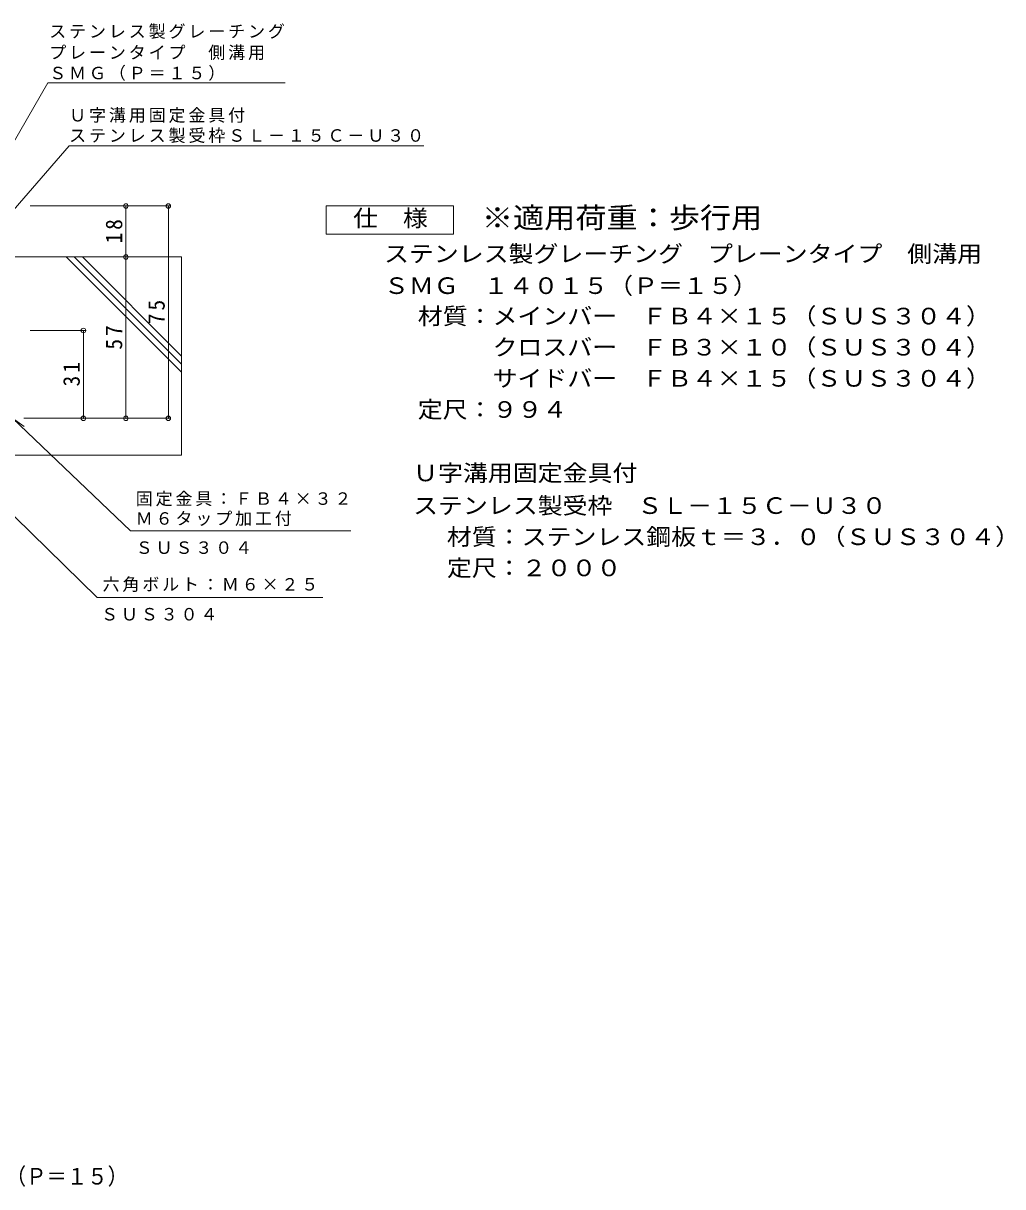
# Model space of a CAD drawing. Units: millimetres at full size; details may follow other scales. Extents: x -323 to 600, y -1771 to 316.
# Drawn here: x 158.4 to 504.3, y -378.5 to 32.5 of the extents above; entities that cross this region are included whole.
import ezdxf
from ezdxf.enums import TextEntityAlignment as Align

# ---------------------------------------------------------------- set-up
doc = ezdxf.new("R2010")
doc.units = ezdxf.units.MM
doc.header["$LTSCALE"] = 2
doc.header["$PDMODE"] = 32
doc.header["$PDSIZE"] = 1.6
for name, color, linetype, lineweight in [('D-4', 7, 'Continuous', 9), ('D-5', 7, 'Continuous', 9), ('D-6', 6, 'Continuous', 9)]:
    doc.layers.add(name, color=color, linetype=linetype, lineweight=lineweight)
doc.styles.add('ＭＳ ゴシック', font='')
doc.styles.get('ＭＳ ゴシック').set_extended_font_data('MS Gothic')

msp = doc.modelspace()

# ---------------------------------------------------------------- linework, layer by layer
at = {"layer": 'D-4'}
for p, q in [((210.235, -32.032), (160.888, -32.032)), ((194.635, -32.032), (194.635, -50.032)), ((209.635, -107.032), (209.635, -32.032)), ((194.635, -50.032), (194.635, -107.032)), ((180.235, -76.032), (160.888, -76.032)), ((179.635, -107.032), (179.635, -76.032)), ((210.235, -107.032), (158.635, -107.032))]:
    msp.add_line(p, q, dxfattribs=at)
for p in [(194.635, -32.032), (209.635, -32.032), (194.635, -50.032), (179.635, -76.032), (179.635, -107.032), (194.635, -107.032), (209.635, -107.032)]:
    msp.add_point(p, dxfattribs=at)
at = {"layer": 'D-5'}
for p, q in [((141.975, -32.032), (167.084, 11.458)), ((167.084, 11.458), (250.825, 11.458)), ((174.591, -10.767), (150.127, -38.876)), ((174.591, -10.767), (299.878, -10.767)), ((274.103, -146.775), (196.287, -146.775))]:
    msp.add_line(p, q, dxfattribs=at)
msp.add_lwpolyline([(265.349, -42.032), (265.349, -32.032), (310.348, -32.032), (310.348, -42.032)], close=True, dxfattribs=at)
for points in [[(264.216, -170.386), (184.445, -170.386), (91.259, -79.032), (95.255, -82.036)], [(196.287, -146.775), (154.635, -107.032), (158.672, -109.982)]]:
    msp.add_lwpolyline(points, dxfattribs=at)
at = {"layer": 'D-6'}
for p, q in [((214.315, -90.746), (173.601, -50.032)), ((214.315, -87.918), (176.43, -50.032)), ((214.315, -85.09), (179.258, -50.032)), ((143.573, -120.032), (214.315, -120.032))]:
    msp.add_line(p, q, dxfattribs=at)
msp.add_lwpolyline([(146.635, -50.032), (214.315, -50.032), (214.315, -120.032)], dxfattribs=at)

# ---------------------------------------------------------------- texts
at = {"layer": 'D-4', "color": 2, "char_height": 5.865, "attachment_point": 7, "rotation": 90, "style": 'ＭＳ ゴシック'}
for s, insert in [('\\T1.27;\\W0.95;18', (193.435, -45.282)), ('\\T1.27;\\W0.95;75', (208.435, -73.782)), ('\\T1.27;\\W0.95;57', (193.435, -82.782)), ('\\T1.27;\\W0.95;31', (178.435, -95.782))]:
    msp.add_mtext(s, dxfattribs=dict(at, insert=insert))
at = {"layer": 'D-5', "color": 2, "style": 'ＭＳ ゴシック'}
for s, width, p in [('仕\u3000様', 1.1, (274.848, -41.032)), ('ステンレス製グレーチング\u3000プレーンタイプ\u3000側溝用', 1.1, (285.767, -53.616)), ('ＳＭＧ\u3000１４０１５（Ｐ＝１５）', 1.1, (285.767, -64.87)), ('材質：メインバー\u3000ＦＢ４×１５（ＳＵＳ３０４）', 1.1, (297.709, -75.616)), ('\u3000\u3000\u3000クロスバー\u3000ＦＢ３×１０（ＳＵＳ３０４）', 1.1, (297.709, -86.616)), ('\u3000\u3000\u3000サイドバー\u3000ＦＢ４×１５（ＳＵＳ３０４）', 1.1, (297.709, -97.616)), ('定尺：９９４', 1.1, (297.709, -108.616)), ('Ｕ字溝用固定金具付', 1.1, (296.049, -131.032)), ('ステンレス製受枠\u3000ＳＬ－１５Ｃ－Ｕ３０', 1.1, (296.049, -142.57)), ('材質：ステンレス鋼板ｔ＝３．０（ＳＵＳ３０４）', 1.1, (307.991, -153.57)), ('定尺：２０００', 1.1, (307.991, -164.57)), ('ステンレス製グレーチング\u3000プレーンタイプ\u3000側溝用\u3000ＳＭＧ\u3000１４０１５（Ｐ＝１５）', 0.9, (-92.591, -379.48))]:
    msp.add_text(s, height=5.865, dxfattribs=dict(at, width=width)).set_placement(p, align=Align.BOTTOM_LEFT)
at = {"layer": 'D-5', "color": 3, "style": 'ＭＳ ゴシック', "width": 1.1}
msp.add_text('※適用荷重：歩行用', height=7.331, dxfattribs=at).set_placement((320.348, -42.032), align=Align.BOTTOM_LEFT)
at = {"layer": 'D-5', "char_height": 4.399, "attachment_point": 7, "style": 'ＭＳ ゴシック'}
for s, insert in [('\\T1.17;ステンレス製グレーチング', (167.565, 26.983)), ('\\T1.17;プレーンタイプ\u3000側溝用', (167.565, 19.49)), ('\\T1.17;ＳＭＧ（Ｐ＝１５）', (167.565, 12.162)), ('\\T1.17;Ｕ字溝用固定金具付', (174.596, -2.666)), ('\\T1.17;ステンレス製受枠ＳＬ－１５Ｃ－Ｕ３０', (174.596, -9.816)), ('\\T1.17;固定金具：ＦＢ４×３２', (198.103, -138.108)), ('\\T1.17;Ｍ６タップ加工付', (198.103, -145.108)), ('\\T1.17;ＳＵＳ３０４', (198.103, -154.995)), ('\\T1.17;六角ボルト：Ｍ６×２５', (186.394, -168.386)), ('\\T1.17;ＳＵＳ３０４', (185.873, -178.519))]:
    msp.add_mtext(s, dxfattribs=dict(at, insert=insert))

doc.saveas('drawing.dxf')
